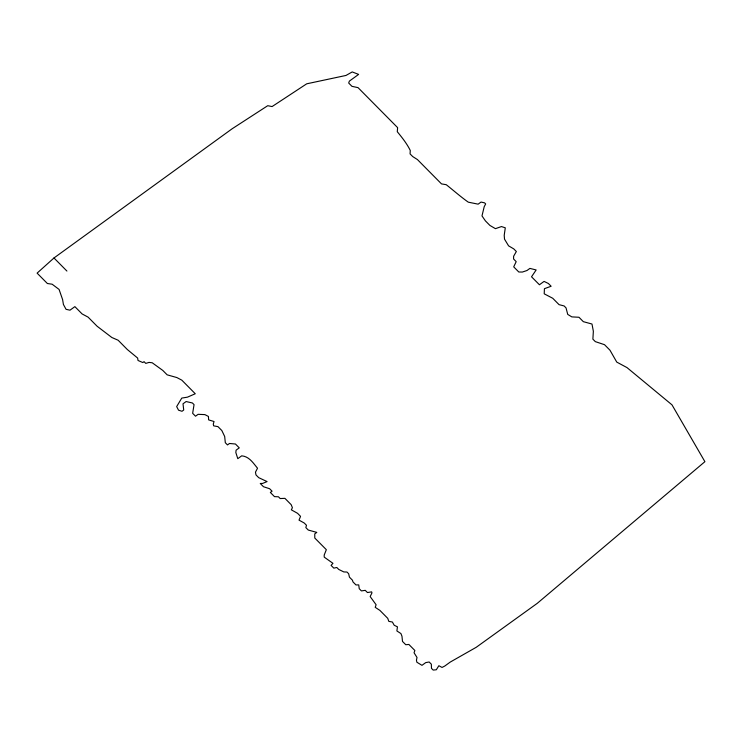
<?xml version="1.0" encoding="UTF-8"?>
<svg xmlns="http://www.w3.org/2000/svg" width="742" height="742" viewBox="0 0 742 742"><rect width="100%" height="100%" fill="white"/><g stroke="black" fill="none" stroke-linecap="round" stroke-linejoin="round"><path stroke-width="1.11" d="M53.98 257.975L37.1 273.13L47.377 283.509L52.135 284.205L59.082 289.436L62.616 299.62L63.413 304.461L66.066 309.331L69.998 310.175L74.877 306.632L82.102 313.931L88.112 317.149L97.119 326.248L111.866 337.508L118.145 340.235L127.346 349.538L137.632 358.052L138.021 360.473L142.826 362.55L144.05 361.66L145.766 363.404L149.021 362.411L152.203 362.764L162.786 370.425L167.145 374.831L176.856 377.557L181.827 380.164L195.267 393.752L187.448 397.165L181.771 398.092L176.661 406.588L178.534 410.178L181.994 411.281L183.719 410.029L183.014 403.796L186.121 401.543L192.401 402.98L194.052 404.64L192.651 413.322L195.517 416.206L198.123 414.324L204.866 414.611L208.437 416.447L208.623 419.898L214.03 421.512L213.288 424.118L213.631 425.852L217.972 426.641L221.839 430.546L224.678 436.482L225.318 442.714L227.497 444.922L229.482 443.475L235.446 444.013L239.258 447.862L236.095 450.162L235.835 452.537L237.792 458.677L241.707 455.829C249.303 456.497 253.189 463.082 257.53 468.221L255.471 472.144L255.981 474.908L258.708 477.663L267.083 481.577L262.622 483.432L260.247 483.469L263.475 486.724L269.615 488.718L272.073 491.195L270.348 492.447L274.484 496.63L278.454 496.788L280.198 498.55L284.919 498.346L291.179 504.681L292.404 507.704L291.337 509.828L297.561 513.316L300.556 516.349L299.017 520.123L304.266 523.036L306.502 525.299L305.825 527.571L308.273 530.048L316.806 532.394L314.747 533.897L314.793 538.033L326.341 549.692L324.198 555.053L324.217 557.121L332.945 563.317L331.09 565.385L333.817 568.14L336.812 567.491L338.76 569.448L343.806 571.924L346.987 572.045L348.647 573.724L349.454 577.174L352.45 580.198L352.969 581.904L355.965 584.928L358.729 584.9L359.239 588.703L361.419 590.91L365.259 590.344L367.438 592.543L371.631 591.866L371.965 592.886L370.156 596.549L376.12 604.767L375.211 607.327L379.867 610.378L387.732 618.327L388.827 621.369L392.388 622.019L394.188 625.246L397.443 626.823L396.877 630.96L400.903 633.538L401.969 636.228L402.498 641.422L405.763 644.724L408.879 644.455L414.889 650.521L414.045 652.747L417.013 657.495L416.447 660.148L416.865 662.226L421.975 665.342L425.741 662.606L429.164 661.994L431.343 664.192L431.464 668.338L433.18 670.072L436.296 669.776L438.856 665.722L442.037 667.438L444.82 666.01L450.264 662.059L476.234 647.293L537.273 603.329L704.9 461.672L671.992 404.854L626.999 367.596L616.76 362.096L609.961 350.187L604.517 344.687L595.325 341.626L592.877 339.15L593.359 331.284L591.995 324.031L583.333 321.666L578.973 317.261L571.822 316.89L567.732 314.404L566.035 307.884L564.124 305.954L559.051 304.647L552.744 298.275L544.211 293.823L544.424 288.675L551.13 286.254L548.403 283.509L544.072 281.403L539.434 284.761L531.532 276.785L536.151 269.958L529.899 268.4L526.996 270.505L522.359 272.054L518.797 271.999L513.705 266.86L516.2 261.638L513.585 259.004L513.622 256.25L516.349 251.519L513.752 248.885L508.585 245.852L504.523 239.165L504.208 235.325L505.293 227.831L501.462 226.56L495.433 228.666L489.915 225.429L485.407 220.875L481.994 215.913L484.211 206.666L485.658 203.957L484.572 202.854L481.039 202.065L478.136 204.161L468.285 202.167C460.68 196.797 453.612 190.536 446.257 184.702L441.509 183.895L417.431 159.567L412.728 156.571L410.066 153.891L410.27 150.468C406.968 143.716 402.099 137.576 397.285 131.724L397.619 127.633L358.043 87.639L351.949 86.332L348.684 83.03L349.38 81.11L358.618 74.404L352.227 71.928L345.985 75.452L306.724 83.809L272.082 106.57L267.741 105.698L232.098 128.802L53.98 257.975L66.91 271.053"/></g></svg>
